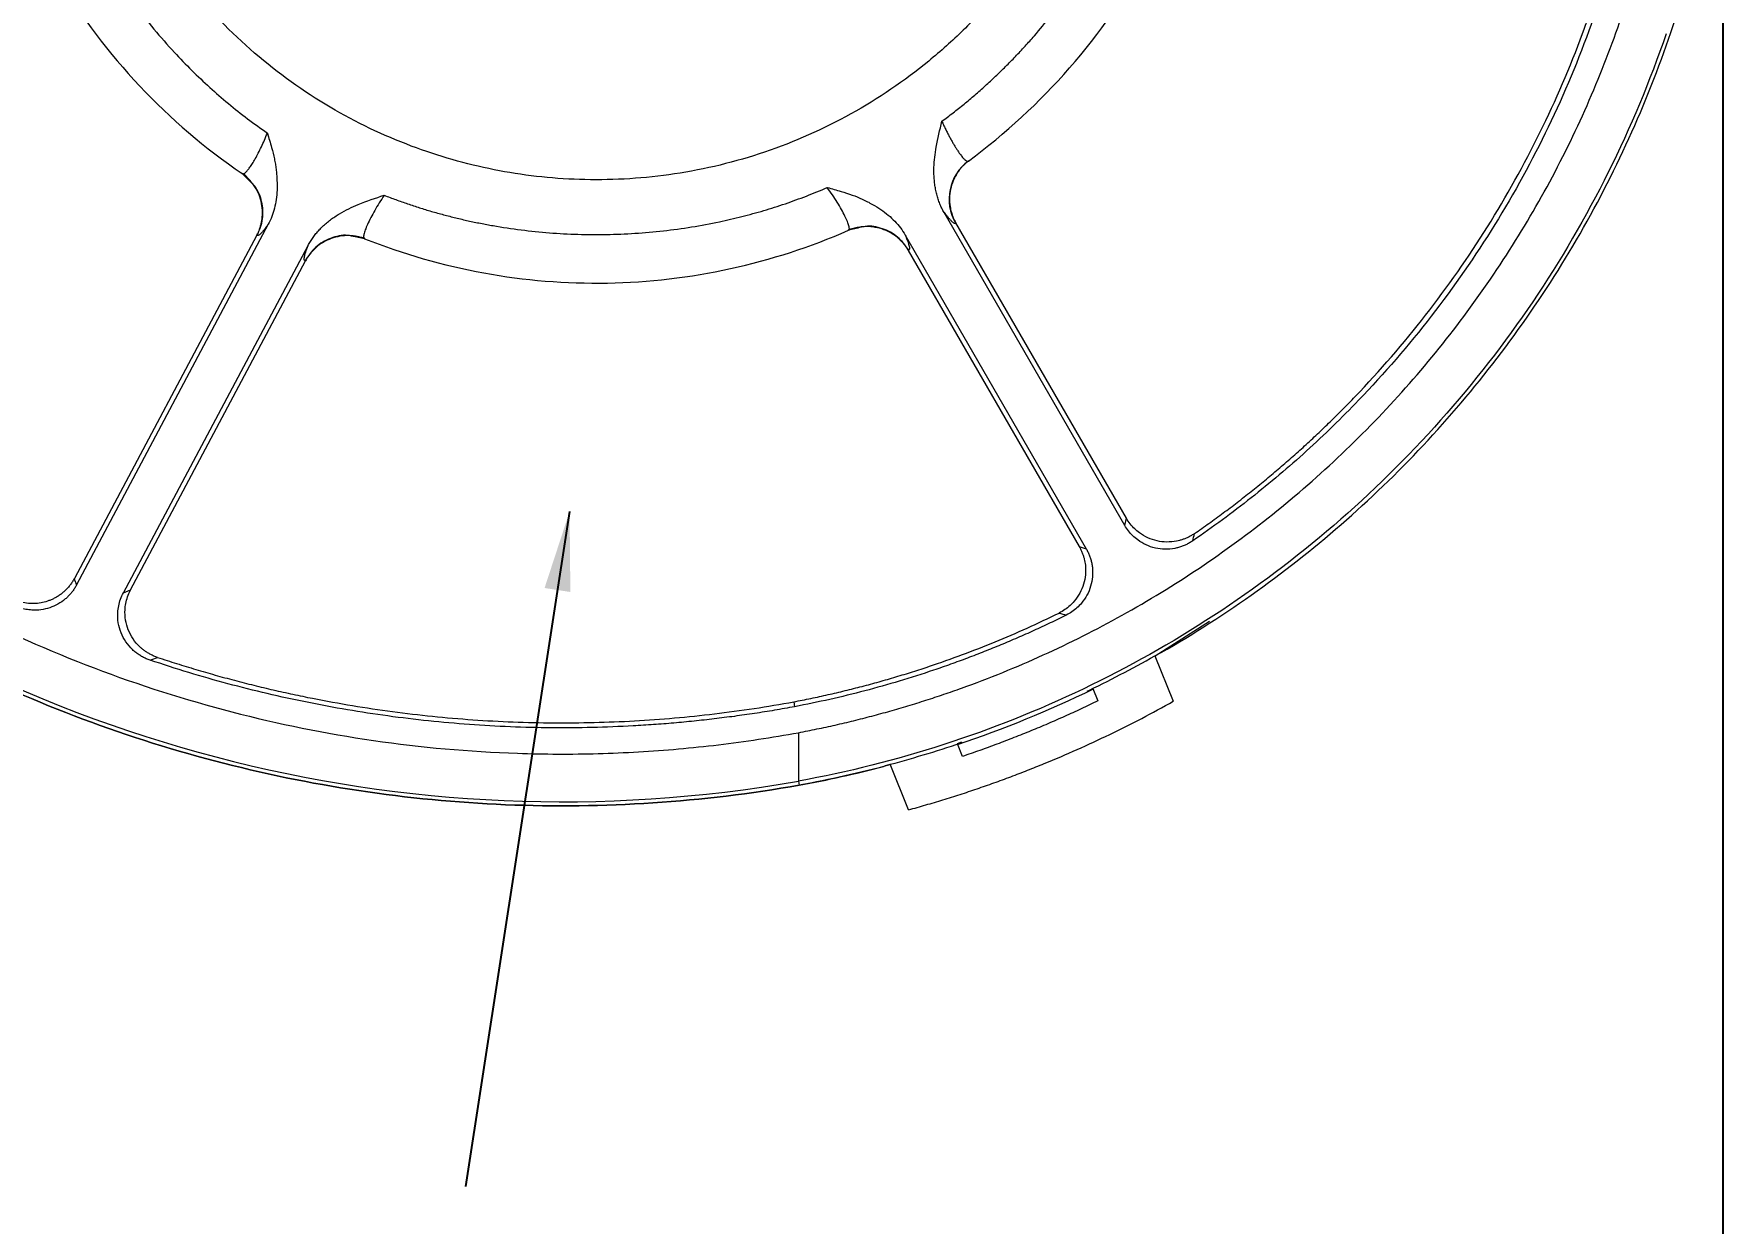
# Model space of a CAD drawing. Header units: millimetres. Extents: x 150 to 443, y 88 to 295.
# Drawn here: x 185.5 to 238.9, y 161.2 to 198.7 of the extents above; entities that cross this region are included whole.
import ezdxf

# ---------------------------------------------------------------- set-up
doc = ezdxf.new("R2010")
doc.units = ezdxf.units.MM
doc.header["$PDSIZE"] = -1
doc.dimstyles.new('ISO-25', dxfattribs={"dimtxt": 2.5, "dimasz": 2.5, "dimexe": 1.25, "dimexo": 0.625, "dimtad": 1, "dimtxsty": 'Standard', "dimcen": 2.5, "dimadec": 0, "dimazin": 0, "dimtfac": 1, "dimtmove": 0, "dimatfit": 3, "dimfxl": 1, "dimarcsym": 0})

# ---------------------------------------------------------------- blocks, each defined once
blk = doc.blocks.new('*D25')
at = {"color": 0, "lineweight": -2}
for p, q in [((238.683, 208.659), (238.683, 147.592)), ((270.734, 205.686), (270.734, 147.592)), ((241.183, 148.842), (268.234, 148.842)), ((270.734, 148.842), (378.651, 148.842))]:
    blk.add_line(p, q, dxfattribs=at)
at = {"color": 0}
for points in [[(241.183, 149.259), (241.183, 148.425), (238.683, 148.842)], [(268.234, 149.259), (268.234, 148.425), (270.734, 148.842)]]:
    blk.add_solid(points, dxfattribs=at)
at = {"layer": 'Defpoints', "color": 0}
for p in [(238.683, 209.284), (270.734, 206.311), (270.734, 148.842)]:
    blk.add_point(p, dxfattribs=at)
at = {"color": 0, "insert": (329.692, 150.717), "char_height": 2.5, "attachment_point": 5}
blk.add_mtext(' UL2468 26# red and black wire L=155±10mm', dxfattribs=at)

msp = doc.modelspace()

# ---------------------------------------------------------------- linework, layer by layer
at = {"color": 7, "linetype": 'Continuous', "lineweight": 15}
for p, q in [((192.286, 194.047), (192.067, 194.265)), ((192.117, 194.264), (192.313, 194.054)), ((192.888, 192.67), (186.85, 181.317)), ((219.854, 183.191), (214.168, 193.041)), ((214.538, 192.714), (214.526, 192.705)), ((219.905, 183.418), (214.538, 192.714)), ((192.528, 192.331), (186.782, 181.524)), ((192.541, 192.322), (192.528, 192.331)), ((195.613, 192.301), (195.906, 192.252)), ((195.919, 192.216), (195.622, 192.275)), ((195.893, 192.256), (195.919, 192.216)), ((211.448, 192.55), (211.154, 192.482)), ((211.154, 192.482), (211.178, 192.523)), ((211.166, 192.517), (211.456, 192.577)), ((212.941, 192.333), (218.643, 182.456)), ((188.323, 181.069), (194.138, 192.005)), ((188.549, 181.16), (194.058, 191.518)), ((194.058, 191.518), (194.044, 191.523)), ((213.052, 191.854), (213.038, 191.848)), ((213.038, 191.848), (218.422, 182.523)), ((219.854, 183.191), (219.905, 183.418)), ((218.422, 182.523), (218.643, 182.456)), ((188.323, 181.069), (188.549, 181.16)), ((222.526, 180.167), (220.809, 179.076)), ((220.803, 179.091), (221.384, 177.654)), ((220.937, 179.162), (221.001, 179.186)), ((218.85, 178.046), (218.659, 177.96)), ((218.715, 177.986), (218.746, 178.008)), ((218.845, 178.059), (219.004, 177.665)), ((209.431, 177.638), (209.46, 177.483)), ((214.719, 176.372), (214.581, 176.32)), ((214.743, 175.919), (214.584, 176.313)), ((214.732, 176.352), (214.59, 176.299)), ((214.69, 176.345), (214.728, 176.352)), ((212.259, 175.603), (212.322, 175.631)), ((213.047, 174.239), (212.467, 175.675)), ((209.58, 175.14), (209.603, 175.013))]:
    msp.add_line(p, q, dxfattribs=at)
for centre, radius, start, end in [((203.219, 210.589), 19.77, 306.3335, 331.4766), ((215.821, 193.458), 1.498, 126.4284, 210.148), ((203.189, 210.189), 35.761, 288.5942, 295.9768)]:
    msp.add_arc(centre, radius, start, end, dxfattribs=at)
for points, knots in [([(218.604, 204.583), (218.557, 204.463), (218.461, 204.223), (218.308, 203.868), (218.146, 203.517), (217.977, 203.17), (217.799, 202.826), (217.613, 202.487), (217.247, 201.855), (216.66, 200.955), (215.775, 199.828), (214.786, 198.77), (213.322, 197.459), (211.271, 196.066), (208.558, 194.866), (205.719, 194.178), (202.893, 193.998), (200.149, 194.285), (197.489, 195.015), (194.922, 196.211), (192.528, 197.884), (190.437, 199.989), (188.755, 202.433), (187.554, 205.095), (186.854, 207.839), (186.628, 210.589), (186.854, 213.338), (187.554, 216.083), (188.755, 218.745), (190.437, 221.189), (192.528, 223.294), (194.922, 224.967), (197.489, 226.162), (200.149, 226.893), (202.893, 227.18), (205.719, 227), (208.558, 226.311), (211.271, 225.112), (213.322, 223.719), (214.786, 222.408), (215.775, 221.351), (216.66, 220.223), (217.3, 219.242), (217.756, 218.439), (218.065, 217.837), (218.351, 217.223), (218.52, 216.804), (218.604, 216.595)], [0, 0, 0, 0, 0.004238, 0.008471, 0.0127, 0.016928, 0.021158, 0.025391, 0.029631, 0.045125, 0.060625, 0.076612, 0.092605, 0.12507, 0.157534, 0.189483, 0.220448, 0.250047, 0.279645, 0.31061, 0.342559, 0.375024, 0.407488, 0.439437, 0.470402, 0.500001, 0.529599, 0.560564, 0.592513, 0.624978, 0.657442, 0.689391, 0.720356, 0.749955, 0.779553, 0.810519, 0.842467, 0.874932, 0.907396, 0.923383, 0.939376, 0.954871, 0.97037, 0.977783, 0.985184, 0.992585, 1, 1, 1, 1]), ([(183.57, 208.408), (183.726, 206.998), (184.035, 205.605), (184.943, 202.918), (185.542, 201.623), (187.003, 199.192), (187.865, 198.055), (189.811, 195.991), (190.896, 195.065), (192.067, 194.265)], [0, 0, 0, 0, 0.25, 0.25, 0.5, 0.5, 0.75, 0.75, 1, 1, 1, 1]), ([(185.07, 208.505), (185.087, 208.364), (185.122, 208.081), (185.187, 207.659), (185.262, 207.237), (185.348, 206.816), (185.444, 206.397), (185.551, 205.978), (185.669, 205.56), (185.797, 205.143), (186.095, 204.252), (186.641, 202.908), (187.562, 201.183), (188.653, 199.559), (189.657, 198.357), (190.472, 197.515), (191.039, 196.978), (191.625, 196.47), (192.229, 195.988), (192.648, 195.692), (192.857, 195.544)], [0, 0, 0, 0, 0.027411, 0.054856, 0.082353, 0.109918, 0.137568, 0.165321, 0.193191, 0.221196, 0.24935, 0.374284, 0.499978, 0.625645, 0.750619, 0.801184, 0.851308, 0.901088, 0.950619, 1, 1, 1, 1]), ([(209.58, 176.667), (209.774, 176.705), (210.162, 176.781), (210.741, 176.907), (211.318, 177.043), (211.891, 177.189), (212.462, 177.345), (213.03, 177.511), (213.596, 177.687), (214.159, 177.873), (215.405, 178.308), (217.306, 179.078), (219.81, 180.341), (222.226, 181.818), (225.318, 184.087), (228.823, 187.415), (231.714, 191.287), (233.603, 194.625), (234.786, 197.198), (235.744, 199.834), (236.327, 201.964), (236.67, 203.564), (236.861, 204.613), (237.018, 205.667), (237.144, 206.726), (237.201, 207.435), (237.229, 207.79)], [0, 0, 0, 0, 0.013254, 0.026495, 0.039725, 0.052951, 0.066174, 0.0794, 0.092632, 0.105874, 0.119131, 0.181143, 0.243166, 0.306939, 0.370724, 0.500002, 0.629279, 0.693052, 0.756837, 0.818849, 0.880872, 0.904719, 0.928532, 0.952335, 0.976149, 1, 1, 1, 1]), ([(236.175, 205.614), (236.148, 205.425), (236.093, 205.047), (236, 204.483), (235.897, 203.92), (235.785, 203.36), (235.663, 202.803), (235.532, 202.247), (235.391, 201.694), (235.241, 201.144), (235.081, 200.595), (234.911, 200.049), (234.732, 199.506), (234.222, 198.042), (233.246, 195.706), (231.557, 192.629), (229.556, 189.745), (227.776, 187.685), (226.415, 186.314), (225.583, 185.531), (224.724, 184.778), (223.84, 184.055), (222.932, 183.36), (222.307, 182.923), (221.994, 182.705)], [0, 0, 0, 0, 0.020664, 0.041298, 0.061908, 0.0825, 0.10308, 0.123655, 0.144229, 0.16481, 0.185403, 0.206015, 0.226652, 0.247319, 0.373652, 0.500004, 0.626338, 0.75269, 0.793987, 0.835188, 0.87634, 0.917494, 0.958698, 1, 1, 1, 1]), ([(222.052, 182.936), (222.204, 183.042), (222.507, 183.255), (222.956, 183.582), (223.398, 183.916), (223.834, 184.258), (224.265, 184.606), (224.689, 184.962), (225.108, 185.325), (225.52, 185.694), (225.926, 186.071), (226.326, 186.455), (226.721, 186.846), (227.769, 187.921), (229.376, 189.776), (231.325, 192.563), (232.982, 195.533), (234.023, 197.958), (234.644, 199.724), (234.977, 200.782), (235.273, 201.85), (235.534, 202.927), (235.76, 204.013), (235.881, 204.743), (235.941, 205.108)], [0, 0, 0, 0, 0.020673, 0.041317, 0.061939, 0.082543, 0.103136, 0.123723, 0.144311, 0.164905, 0.185511, 0.206134, 0.226781, 0.247457, 0.373721, 0.500004, 0.626268, 0.752552, 0.793868, 0.835092, 0.876271, 0.917451, 0.958679, 1, 1, 1, 1]), ([(214.098, 195.913), (214.216, 196.002), (214.451, 196.179), (214.796, 196.456), (215.134, 196.739), (215.465, 197.031), (215.789, 197.33), (216.105, 197.637), (216.414, 197.952), (216.716, 198.275), (217.088, 198.694), (217.522, 199.215), (218.003, 199.848), (218.455, 200.5), (218.881, 201.171), (219.14, 201.634), (219.27, 201.866)], [0, 0, 0, 0, 0.055702, 0.111292, 0.166802, 0.222266, 0.277714, 0.33318, 0.388697, 0.444298, 0.500013, 0.60019, 0.700087, 0.799894, 0.899802, 1, 1, 1, 1]), ([(221.001, 179.186), (223.079, 180.38), (225.036, 181.783), (228.632, 184.952), (230.269, 186.719), (233.159, 190.542), (234.411, 192.6), (236.479, 196.924), (237.295, 199.19), (237.876, 201.515)], [0, 0, 0, 0, 0.25, 0.25, 0.5, 0.5, 0.75, 0.75, 1, 1, 1, 1]), ([(236.9, 198.665), (235.881, 195.684), (234.464, 192.84), (230.935, 187.621), (228.822, 185.247), (224.048, 181.136), (221.387, 179.4), (215.702, 176.684), (212.679, 175.706), (209.58, 175.14)], [0, 0, 0, 0, 0.25, 0.25, 0.5, 0.5, 0.75, 0.75, 1, 1, 1, 1]), ([(214.168, 193.041), (214.143, 193.086), (214.094, 193.175), (214.031, 193.317), (213.978, 193.464), (213.933, 193.616), (213.897, 193.774), (213.871, 193.938), (213.854, 194.108), (213.845, 194.283), (213.846, 194.616), (213.915, 195.166), (214.032, 195.644), (214.098, 195.913)], [0, 0, 0, 0, 0.05186, 0.104109, 0.156994, 0.210751, 0.265606, 0.321772, 0.379446, 0.438811, 0.500034, 0.71762, 1, 1, 1, 1]), ([(214.098, 195.913), (214.115, 195.875), (214.149, 195.798), (214.203, 195.684), (214.259, 195.571), (214.316, 195.462), (214.373, 195.355), (214.431, 195.253), (214.488, 195.156), (214.544, 195.065), (214.613, 194.96), (214.69, 194.849), (214.771, 194.75), (214.84, 194.684), (214.896, 194.65), (214.92, 194.659), (214.932, 194.663)], [0, 0, 0, 0, 0.0532366, 0.1067867, 0.1606728, 0.2149178, 0.2695453, 0.324579, 0.3800436, 0.4359637, 0.4923646, 0.5924402, 0.6930877, 0.7944614, 0.8967156, 1, 1, 1, 1]), ([(192.857, 195.544), (192.903, 195.391), (192.983, 195.121), (193.067, 194.795), (193.11, 194.569), (193.134, 194.407), (193.15, 194.235), (193.165, 194.014), (193.168, 193.75), (193.142, 193.455), (193.087, 193.177), (193.006, 192.914), (192.927, 192.751), (192.888, 192.67)], [0, 0, 0, 0, 0.162122, 0.286002, 0.341313, 0.395941, 0.452468, 0.51664, 0.621209, 0.720753, 0.816286, 0.90895, 1, 1, 1, 1]), ([(192.528, 192.331), (192.544, 192.363), (192.576, 192.426), (192.616, 192.524), (192.648, 192.624), (192.673, 192.727), (192.701, 192.89), (192.711, 193.116), (192.668, 193.397), (192.575, 193.667), (192.449, 193.883), (192.315, 194.049), (192.19, 194.174), (192.094, 194.244), (192.047, 194.279)], [0, 0, 0, 0, 0.04842, 0.096502, 0.14449, 0.192626, 0.241153, 0.37014, 0.499459, 0.628628, 0.758121, 0.838867, 0.91912, 1, 1, 1, 1]), ([(192.067, 194.265), (192.075, 194.261), (192.089, 194.254), (192.11, 194.262), (192.12, 194.266)], [0, 0, 0, 0, 0.503516, 1, 1, 1, 1]), ([(214.952, 194.678), (214.923, 194.655), (214.865, 194.61), (214.784, 194.536), (214.709, 194.456), (214.64, 194.371), (214.546, 194.236), (214.443, 194.04), (214.362, 193.776), (214.33, 193.503), (214.346, 193.258), (214.392, 193.05), (214.452, 192.876), (214.51, 192.768), (214.538, 192.714)], [0, 0, 0, 0, 0.050248, 0.100114, 0.149865, 0.199765, 0.250081, 0.375094, 0.50005, 0.625061, 0.749665, 0.833475, 0.916499, 1, 1, 1, 1]), ([(196.537, 193.586), (196.659, 193.539), (196.903, 193.445), (197.274, 193.315), (197.648, 193.192), (198.025, 193.077), (198.406, 192.971), (198.791, 192.872), (199.179, 192.782), (199.571, 192.701), (200.419, 192.542), (201.74, 192.376), (203.535, 192.323), (205.328, 192.438), (206.748, 192.667), (207.796, 192.91), (208.488, 193.099), (209.168, 193.315), (209.836, 193.556), (210.271, 193.738), (210.488, 193.829)], [0, 0, 0, 0, 0.027422, 0.054881, 0.08239, 0.109964, 0.137616, 0.165361, 0.193212, 0.221183, 0.249287, 0.374258, 0.49991, 0.62555, 0.750577, 0.801082, 0.851197, 0.901001, 0.950574, 1, 1, 1, 1]), ([(210.488, 193.829), (210.633, 193.789), (210.896, 193.716), (211.266, 193.6), (211.597, 193.464), (211.899, 193.31), (212.174, 193.143), (212.41, 192.965), (212.617, 192.771), (212.797, 192.562), (212.893, 192.409), (212.941, 192.333)], [0, 0, 0, 0, 0.1524474, 0.2773471, 0.3938867, 0.5163951, 0.6210228, 0.7206191, 0.8161985, 0.9089071, 1, 1, 1, 1]), ([(194.138, 192.005), (194.162, 192.048), (194.211, 192.135), (194.295, 192.259), (194.387, 192.379), (194.488, 192.495), (194.599, 192.606), (194.718, 192.712), (194.846, 192.815), (194.984, 192.912), (195.265, 193.093), (195.78, 193.335), (196.263, 193.495), (196.537, 193.586)], [0, 0, 0, 0, 0.050321, 0.100982, 0.152204, 0.204205, 0.257188, 0.311348, 0.366869, 0.423918, 0.482652, 0.706566, 1, 1, 1, 1]), ([(192.888, 192.67), (192.87, 192.646), (192.834, 192.597), (192.785, 192.533), (192.74, 192.477), (192.699, 192.429), (192.654, 192.38), (192.608, 192.339), (192.566, 192.315), (192.549, 192.32), (192.541, 192.322)], [0, 0, 0, 0, 0.09962, 0.198318, 0.296411, 0.394218, 0.492064, 0.660036, 0.828804, 1, 1, 1, 1]), ([(213.038, 191.848), (213.02, 191.879), (212.983, 191.939), (212.921, 192.024), (212.853, 192.105), (212.779, 192.181), (212.656, 192.291), (212.47, 192.419), (212.208, 192.532), (211.93, 192.595), (211.68, 192.603), (211.469, 192.578), (211.296, 192.537), (211.186, 192.494), (211.131, 192.472)], [0, 0, 0, 0, 0.04842, 0.096503, 0.14449, 0.192626, 0.241153, 0.370139, 0.499457, 0.628625, 0.758119, 0.838865, 0.919119, 1, 1, 1, 1]), ([(214.168, 193.041), (214.183, 193.021), (214.215, 192.981), (214.258, 192.927), (214.302, 192.875), (214.353, 192.819), (214.418, 192.753), (214.475, 192.709), (214.511, 192.698), (214.522, 192.703), (214.526, 192.705)], [0, 0, 0, 0, 0.0834926, 0.1670447, 0.2506543, 0.3493307, 0.500453, 0.7426971, 0.9091611, 1, 1, 1, 1]), ([(195.942, 192.207), (195.908, 192.22), (195.842, 192.244), (195.74, 192.273), (195.636, 192.294), (195.531, 192.308), (195.365, 192.318), (195.14, 192.303), (194.864, 192.23), (194.606, 192.108), (194.406, 191.96), (194.256, 191.809), (194.146, 191.671), (194.087, 191.569), (194.058, 191.518)], [0, 0, 0, 0, 0.048603, 0.096861, 0.145013, 0.193302, 0.241966, 0.371218, 0.500628, 0.629705, 0.758932, 0.839442, 0.919421, 1, 1, 1, 1]), ([(195.919, 192.216), (197.13, 191.735), (198.389, 191.374), (200.954, 190.906), (202.26, 190.8), (204.866, 190.845), (206.167, 190.997), (208.714, 191.554), (209.96, 191.959), (211.154, 192.482)], [0, 0, 0, 0, 0.25, 0.25, 0.5, 0.5, 0.75, 0.75, 1, 1, 1, 1]), ([(212.941, 192.333), (212.951, 192.307), (212.972, 192.257), (212.998, 192.188), (213.025, 192.117), (213.048, 192.047), (213.073, 191.959), (213.081, 191.882), (213.062, 191.864), (213.052, 191.854)], [0, 0, 0, 0, 0.090095, 0.17534, 0.255875, 0.375972, 0.492815, 0.732109, 1, 1, 1, 1]), ([(194.044, 191.523), (194.039, 191.526), (194.029, 191.532), (194.021, 191.55), (194.018, 191.576), (194.019, 191.609), (194.029, 191.672), (194.062, 191.793), (194.112, 191.932), (194.138, 192.005)], [0, 0, 0, 0, 0.110553, 0.216354, 0.317709, 0.414966, 0.508518, 0.740833, 1, 1, 1, 1]), ([(175.832, 185.422), (175.996, 185.288), (176.325, 185.02), (176.826, 184.627), (177.332, 184.243), (177.843, 183.867), (178.359, 183.499), (178.881, 183.139), (179.408, 182.787), (179.941, 182.443), (180.479, 182.108), (181.022, 181.78), (181.571, 181.461), (182.125, 181.15), (182.684, 180.847), (184.404, 179.949), (187.376, 178.625), (191.719, 177.242), (196.188, 176.339), (199.639, 176.033), (202.003, 175.988), (203.274, 176.003), (204.541, 176.057), (205.806, 176.149), (207.068, 176.281), (208.327, 176.45), (209.162, 176.594), (209.58, 176.667)], [0, 0, 0, 0, 0.017702, 0.0353792, 0.0530357, 0.0706758, 0.0883035, 0.105923, 0.1235385, 0.1411541, 0.158774, 0.1764024, 0.1940434, 0.2117012, 0.2293799, 0.2470836, 0.3735364, 0.5000036, 0.6264562, 0.7529235, 0.7883014, 0.8235968, 0.8588429, 0.894073, 0.9293204, 0.9646183, 1, 1, 1, 1]), ([(209.603, 175.013), (206.555, 174.477), (203.449, 174.272), (197.265, 174.529), (194.187, 174.992), (188.202, 176.566), (185.294, 177.676), (179.783, 180.494), (177.18, 182.201), (174.79, 184.167)], [0, 0, 0, 0, 0.25, 0.25, 0.5, 0.5, 0.75, 0.75, 1, 1, 1, 1]), ([(174.79, 184.167), (177.18, 182.201), (179.783, 180.494), (185.294, 177.676), (188.202, 176.566), (194.187, 174.992), (197.265, 174.529), (203.449, 174.272), (206.555, 174.477), (209.603, 175.013)], [0, 0, 0, 0, 0.25, 0.25, 0.5, 0.5, 0.75, 0.75, 1, 1, 1, 1]), ([(221.994, 182.705), (221.959, 182.682), (221.89, 182.637), (221.781, 182.581), (221.667, 182.533), (221.55, 182.496), (221.37, 182.454), (221.123, 182.431), (220.816, 182.469), (220.522, 182.568), (220.285, 182.709), (220.102, 182.864), (219.964, 183.017), (219.891, 183.133), (219.854, 183.191)], [0, 0, 0, 0, 0.050447, 0.100333, 0.149998, 0.199785, 0.250037, 0.375019, 0.499827, 0.624551, 0.74967, 0.833201, 0.916111, 1, 1, 1, 1]), ([(222.052, 182.936), (222.021, 182.916), (221.96, 182.875), (221.865, 182.824), (221.769, 182.781), (221.673, 182.745), (221.58, 182.718), (221.417, 182.68), (221.179, 182.659), (220.871, 182.695), (220.578, 182.793), (220.343, 182.931), (220.162, 183.084), (220.021, 183.236), (219.945, 183.356), (219.905, 183.418)], [0, 0, 0, 0, 0.044933, 0.088856, 0.131525, 0.17271, 0.212203, 0.249817, 0.376147, 0.499491, 0.623313, 0.749696, 0.827169, 0.91118, 1, 1, 1, 1]), ([(218.422, 182.523), (218.44, 182.491), (218.475, 182.427), (218.518, 182.328), (218.553, 182.23), (218.581, 182.133), (218.601, 182.038), (218.625, 181.873), (218.628, 181.636), (218.569, 181.335), (218.45, 181.053), (218.297, 180.831), (218.133, 180.662), (217.973, 180.534), (217.849, 180.467), (217.786, 180.432)], [0, 0, 0, 0, 0.044945, 0.088915, 0.131669, 0.172985, 0.212661, 0.250514, 0.37684, 0.500352, 0.623667, 0.750126, 0.827359, 0.911217, 1, 1, 1, 1]), ([(218.643, 182.456), (218.663, 182.42), (218.702, 182.348), (218.75, 182.236), (218.788, 182.12), (218.817, 182.002), (218.845, 181.821), (218.85, 181.575), (218.791, 181.274), (218.673, 180.99), (218.519, 180.765), (218.353, 180.594), (218.193, 180.466), (218.074, 180.401), (218.014, 180.369)], [0, 0, 0, 0, 0.050435, 0.100318, 0.149983, 0.199767, 0.250006, 0.374986, 0.499766, 0.624503, 0.749583, 0.833162, 0.91611, 1, 1, 1, 1]), ([(186.782, 181.524), (186.762, 181.489), (186.723, 181.42), (186.654, 181.322), (186.578, 181.229), (186.496, 181.144), (186.409, 181.067), (186.317, 180.998), (186.223, 180.937), (186.127, 180.885), (186.03, 180.841), (185.899, 180.793), (185.727, 180.749), (185.507, 180.725), (185.276, 180.736), (185.042, 180.782), (184.894, 180.844), (184.82, 180.875)], [0, 0, 0, 0, 0.052615, 0.105211, 0.157563, 0.209447, 0.260647, 0.310956, 0.360184, 0.408158, 0.454725, 0.499757, 0.591231, 0.688426, 0.790044, 0.894493, 1, 1, 1, 1]), ([(186.85, 181.317), (186.832, 181.284), (186.795, 181.218), (186.73, 181.124), (186.659, 181.036), (186.581, 180.953), (186.455, 180.838), (186.268, 180.707), (186.006, 180.592), (185.729, 180.527), (185.474, 180.518), (185.254, 180.545), (185.069, 180.591), (184.953, 180.641), (184.894, 180.666)], [0, 0, 0, 0, 0.050357, 0.100237, 0.149927, 0.199721, 0.249908, 0.374895, 0.499553, 0.624469, 0.749255, 0.833091, 0.916219, 1, 1, 1, 1]), ([(189.165, 178.95), (189.124, 178.965), (189.043, 178.994), (188.926, 179.052), (188.815, 179.118), (188.71, 179.194), (188.564, 179.322), (188.393, 179.521), (188.241, 179.809), (188.153, 180.123), (188.139, 180.414), (188.171, 180.664), (188.228, 180.874), (188.291, 181.004), (188.323, 181.069)], [0, 0, 0, 0, 0.050491, 0.100368, 0.150007, 0.199789, 0.250092, 0.37502, 0.499931, 0.624561, 0.749744, 0.833211, 0.916039, 1, 1, 1, 1]), ([(189.399, 179.038), (189.362, 179.051), (189.288, 179.077), (189.184, 179.127), (189.087, 179.181), (188.998, 179.24), (188.917, 179.302), (188.785, 179.418), (188.622, 179.609), (188.469, 179.897), (188.381, 180.211), (188.366, 180.496), (188.397, 180.742), (188.451, 180.953), (188.516, 181.089), (188.549, 181.16)], [0, 0, 0, 0, 0.045438, 0.089758, 0.132666, 0.173886, 0.213171, 0.250303, 0.376849, 0.50047, 0.623656, 0.750159, 0.826129, 0.910116, 1, 1, 1, 1]), ([(209.431, 177.638), (209.612, 177.673), (209.973, 177.745), (210.513, 177.863), (211.05, 177.989), (211.585, 178.124), (212.118, 178.268), (212.648, 178.422), (213.177, 178.584), (213.877, 178.812), (214.745, 179.118), (215.774, 179.521), (216.789, 179.955), (217.453, 180.273), (217.786, 180.432)], [0, 0, 0, 0, 0.062555, 0.12506, 0.187532, 0.249989, 0.312447, 0.374925, 0.43744, 0.500009, 0.625064, 0.749989, 0.874921, 1, 1, 1, 1]), ([(218.014, 180.369), (217.844, 180.285), (217.505, 180.119), (216.992, 179.88), (216.475, 179.65), (215.955, 179.429), (215.43, 179.217), (214.902, 179.013), (214.371, 178.819), (213.658, 178.571), (212.759, 178.285), (211.669, 177.978), (210.57, 177.707), (209.83, 177.557), (209.46, 177.483)], [0, 0, 0, 0, 0.062558, 0.125063, 0.187534, 0.249989, 0.312446, 0.374923, 0.437438, 0.500009, 0.625068, 0.749989, 0.874919, 1, 1, 1, 1]), ([(209.46, 177.483), (209.25, 177.445), (208.83, 177.37), (208.197, 177.27), (207.564, 177.18), (206.929, 177.1), (206.293, 177.029), (205.656, 176.969), (205.018, 176.919), (203.733, 176.838), (201.798, 176.793), (199.218, 176.897), (196.649, 177.165), (194.53, 177.524), (192.855, 177.889), (191.614, 178.202), (190.382, 178.551), (189.571, 178.817), (189.165, 178.95)], [0, 0, 0, 0, 0.031151, 0.06228, 0.093394, 0.124501, 0.15561, 0.186726, 0.217859, 0.249016, 0.374497, 0.500004, 0.625485, 0.750992, 0.81327, 0.875489, 0.937712, 1, 1, 1, 1]), ([(189.399, 179.038), (189.599, 178.972), (190, 178.841), (190.604, 178.657), (191.21, 178.481), (191.819, 178.316), (192.431, 178.159), (193.045, 178.012), (193.662, 177.875), (194.906, 177.618), (196.79, 177.306), (199.325, 177.049), (201.871, 176.951), (203.991, 177.003), (205.677, 177.124), (206.934, 177.255), (208.186, 177.422), (209.016, 177.566), (209.431, 177.638)], [0, 0, 0, 0, 0.031153, 0.062284, 0.093401, 0.124511, 0.155621, 0.186741, 0.217876, 0.249035, 0.374506, 0.500004, 0.625475, 0.750973, 0.813255, 0.87548, 0.937708, 1, 1, 1, 1]), ([(213.047, 174.239), (213.228, 174.289), (213.591, 174.39), (214.132, 174.552), (214.67, 174.722), (215.205, 174.9), (215.738, 175.086), (216.268, 175.28), (216.795, 175.482), (217.494, 175.762), (218.359, 176.132), (219.383, 176.607), (220.393, 177.111), (221.053, 177.473), (221.384, 177.654)], [0, 0, 0, 0, 0.062544, 0.125048, 0.187524, 0.249988, 0.312454, 0.374937, 0.437449, 0.500007, 0.625051, 0.749988, 0.874933, 1, 1, 1, 1]), ([(219.004, 177.665), (218.831, 177.582), (218.484, 177.416), (217.96, 177.177), (217.433, 176.945), (216.902, 176.723), (216.367, 176.509), (215.83, 176.303), (215.288, 176.106), (214.925, 175.982), (214.743, 175.919)], [0, 0, 0, 0, 0.125111, 0.250127, 0.375079, 0.5, 0.624921, 0.749873, 0.874889, 1, 1, 1, 1]), ([(209.58, 176.667), (209.58, 176.626), (209.58, 176.547), (209.581, 176.431), (209.581, 176.32), (209.581, 176.215), (209.581, 176.116), (209.581, 176.023), (209.581, 175.937), (209.581, 175.857), (209.581, 175.783), (209.581, 175.715), (209.58, 175.653), (209.58, 175.554), (209.58, 175.43), (209.581, 175.302), (209.581, 175.21), (209.58, 175.153), (209.58, 175.145), (209.58, 175.14)], [0, 0, 0, 0, 0.051101, 0.100497, 0.148186, 0.194169, 0.238445, 0.281013, 0.321875, 0.36103, 0.398478, 0.434221, 0.468259, 0.500594, 0.604259, 0.70597, 0.805786, 0.903772, 1, 1, 1, 1])]:
    msp.add_open_spline(points, degree=3, knots=knots, dxfattribs=at)
at = {"color": 0, "linetype": 'Continuous', "lineweight": 15}
for points, knots in [([(192.12, 194.266), (192.129, 194.27), (192.145, 194.279), (192.173, 194.303), (192.204, 194.333), (192.237, 194.37), (192.271, 194.413), (192.308, 194.463), (192.346, 194.519), (192.401, 194.605), (192.477, 194.732), (192.573, 194.911), (192.67, 195.109), (192.767, 195.321), (192.827, 195.469), (192.857, 195.544)], [0, 0, 0, 0, 0.05487, 0.109187, 0.162965, 0.216223, 0.268977, 0.321246, 0.373046, 0.424396, 0.538751, 0.653309, 0.768258, 0.883771, 1, 1, 1, 1]), ([(192.541, 192.323), (192.61, 192.493), (192.749, 192.835), (192.7, 193.39), (192.538, 193.819), (192.345, 193.994), (192.286, 194.047)], [0, 0, 0, 0, 0.291421, 0.582843, 0.874258, 1, 1, 1, 1]), ([(196.537, 193.586), (196.433, 193.425), (196.275, 193.181), (196.111, 192.875), (196.009, 192.664), (195.934, 192.484), (195.895, 192.349), (195.882, 192.273), (195.892, 192.258), (195.893, 192.256)], [0, 0, 0, 0, 0.273401, 0.413953, 0.557069, 0.699105, 0.842224, 0.986762, 1, 1, 1, 1]), ([(195.622, 192.275), (195.544, 192.294), (195.288, 192.358), (194.839, 192.252), (194.352, 191.982), (194.147, 191.676), (194.044, 191.523)], [0, 0, 0, 0, 0.128721, 0.419145, 0.709571, 1, 1, 1, 1])]:
    msp.add_open_spline(points, degree=3, knots=knots, dxfattribs=at)
at = {"linetype": 'Continuous', "lineweight": 15}
for points, knots in [([(211.178, 192.523), (211.179, 192.524), (211.189, 192.539), (211.173, 192.615), (211.129, 192.749), (211.049, 192.926), (210.939, 193.133), (210.764, 193.434), (210.598, 193.672), (210.488, 193.829)], [0, 0, 0, 0, 0.013342, 0.157864, 0.300966, 0.442998, 0.586092, 0.726623, 1, 1, 1, 1]), ([(213.052, 191.854), (212.944, 192.004), (212.728, 192.302), (212.232, 192.555), (211.779, 192.645), (211.526, 192.573), (211.448, 192.55)], [0, 0, 0, 0, 0.2903216, 0.5806494, 0.8709701, 1, 1, 1, 1])]:
    msp.add_open_spline(points, degree=3, knots=knots, dxfattribs=at)
at = {"color": 7, "linetype": 'Continuous', "lineweight": 15}
for points in [[(174.878, 184.262), (184.56, 176.303), (197.237, 172.971), (209.58, 175.14)], [(221.994, 182.705), (222.014, 182.782), (222.033, 182.859), (222.052, 182.936)], [(186.85, 181.317), (186.827, 181.386), (186.804, 181.455), (186.782, 181.524)], [(217.786, 180.432), (217.862, 180.411), (217.938, 180.39), (218.014, 180.369)], [(189.165, 178.95), (189.243, 178.979), (189.321, 179.008), (189.399, 179.038)], [(218.746, 178.008), (219.489, 178.367), (220.22, 178.752), (220.937, 179.162)], [(212.322, 175.631), (213.119, 175.842), (213.909, 176.08), (214.69, 176.345)], [(212.473, 175.659), (211.526, 175.405), (210.568, 175.189), (209.603, 175.013)], [(209.603, 175.013), (210.496, 175.176), (211.382, 175.373), (212.259, 175.603)]]:
    msp.add_open_spline(points, degree=3, dxfattribs=at)

# ---------------------------------------------------------------- dimensions: what is measured, and where the dimension line sits
dim = msp.add_linear_dim(base=(270.734, 148.842), p1=(238.683, 209.284), p2=(270.734, 206.311), text=' UL2468 26# red and black wire L=155±10mm', dimstyle='ISO-25')
dim.commit()
dim.dimension.update_dxf_attribs({"geometry": '*D25', "text_midpoint": (329.692, 148.842), "dimtype": 160})

# ---------------------------------------------------------------- leaders
msp.add_leader([(202.374, 183.629), (199.092, 162.381)], dimstyle='ISO-25', override={"dimgap": 0.625, "dimtad": 0})

doc.saveas('drawing.dxf')
